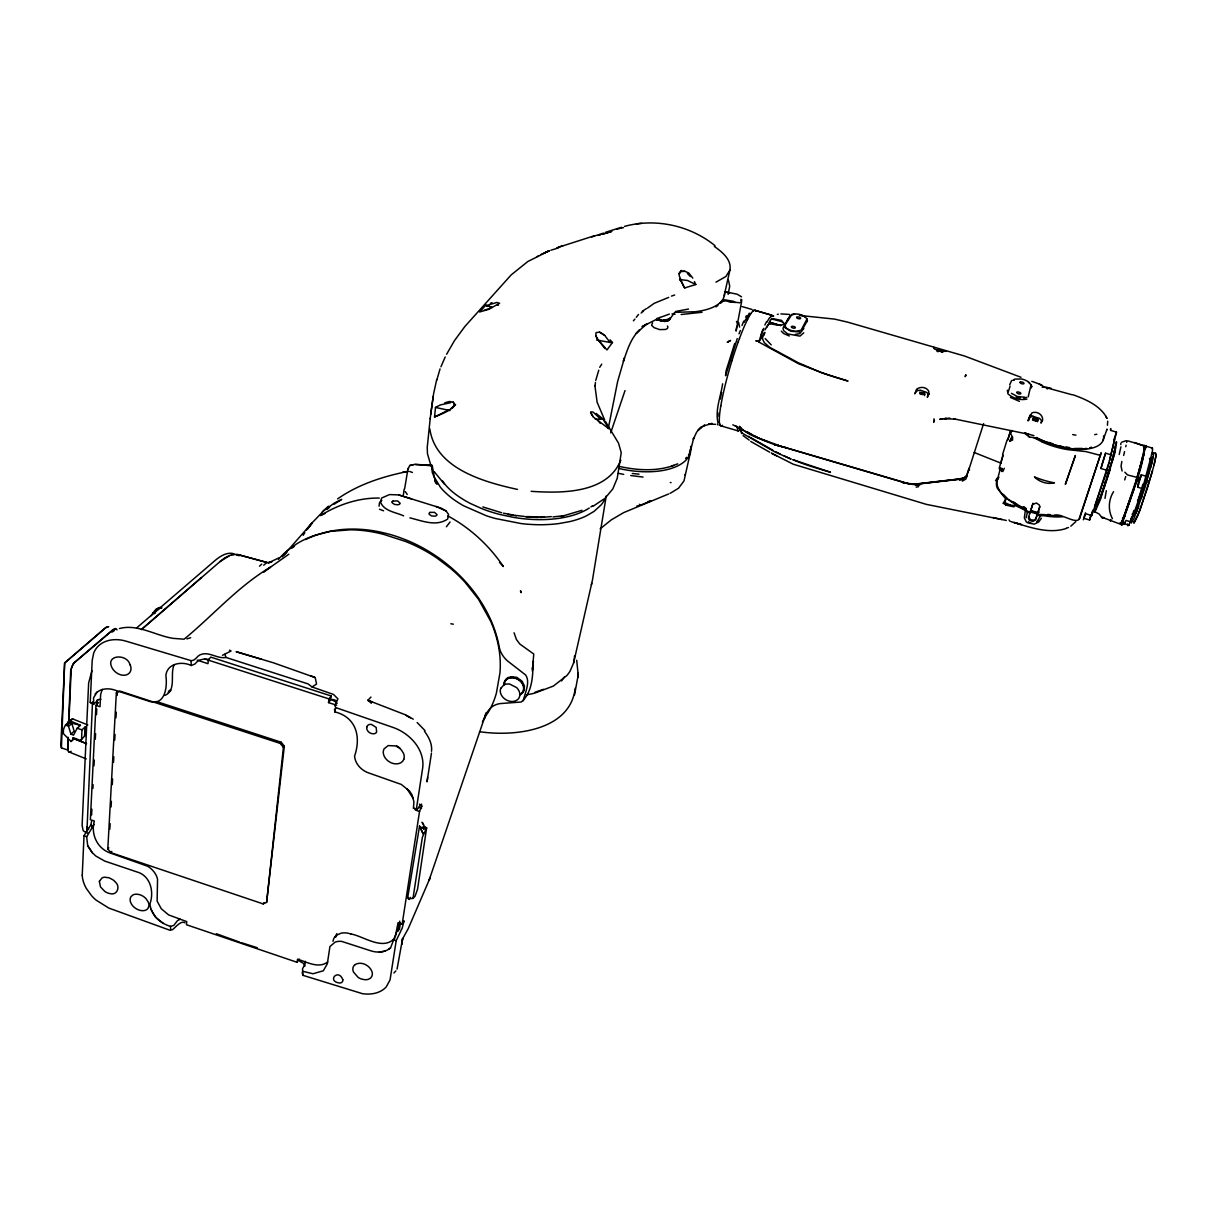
<?xml version="1.0" encoding="UTF-8"?>
<svg xmlns="http://www.w3.org/2000/svg" width="1217" height="1217" viewBox="0 0 1217 1217"><rect width="100%" height="100%" fill="white"/><g stroke="black" fill="none" stroke-linecap="round" stroke-linejoin="round"><path stroke-width="1.5" d="M1038.04 419.637L1036.732 420.976L1032.67 419.059L1033.385 418.1L1036.336 418.435L1038.04 419.637L1037.614 421.614L1032.503 420.063L1033.385 418.1M403.344 495.06L404.15 489.173M1120.827 444.616L1120.827 443.14M82.239 875.266L84.019 835.668L90.956 824.73L91.625 820.988M1112.353 460.817L1115.076 450.107L1114.742 447.308L1114.133 447.978M1028.182 396.894L1031.042 384.876L1028.259 381.955M427.608 777.435L427.045 781.877L431.472 753.049M432.157 465.274L432.096 469.184L431.548 465.761L414.708 464.346L409.673 465.533L408.167 468.956M603.343 233.04L602.232 234.227L611.193 231.656L602.065 234.288M740.94 300.934L740.97 299.23M94.059 824.396L86.666 836.794L87.685 845.724L92.233 852.615L95.778 855.992L104.677 861.058L136.7 871.859C150.33 875.449 154.331 891.529 149.98 903.79C150.802 914.804 160.264 923.581 170.578 926.365L173.788 925.407L177.56 920.554L180.238 919.261M669.806 318.2L669.776 319.584L667.874 320.938L664.923 321.44L656.511 319.493M1152.59 452.618L1151.541 454.108L1153.807 452.602L1152.621 460.33L1145.045 487.439L1133.97 518.564L1131.354 522.991L1131.125 521.926M1103.819 517.59L1102.1 517.316L1121.085 524.436L1121.176 522.747M419.546 826.069L423.166 833.919L419.546 826.069L407.756 897.218L408.395 898.891L413.004 898.374L422.345 837.342L426.635 827.849L424.611 826.754L422.086 822.251L423.531 824.441M80.459 740.529L84.551 736.179L85.327 726.808L81.965 729.835L81.569 739.556L80.459 740.529L74.222 738.004L71.027 741.503L63.482 733.714C62.508 728.192 65.794 723.065 70.982 721.225L80.444 725.332L77.158 728.268L73.522 735.144L70.905 734.11L68.471 726.153L65.459 724.982M575.215 688.137C570.377 731.113 513.528 736.802 479.528 731.676M574.546 694.983L578.197 674.979L576.706 660.222M68.03 737.198L67.65 750.022L61.428 747.892L60.85 744.987L64.638 662.976L105.483 627.729L107.857 626.968M68.548 724.206L70.708 670.415L73.005 663.797L112.74 629.858L115.311 629.326M68.274 737.928L67.909 750.372A7.165 2.997 -64.9 0 0 71.149 751.33M68.867 723.081L71.164 669.502A7.332 3.255 -65.8 0 1 71.955 666.84M577.999 677.413L578.181 673.275M1120.522 522.489C1120.446 524.71 1122.865 521.241 1121.542 524.953L1124.173 523.721L1128.996 525.105L1130.487 520.83M100.92 699.319L98.607 699.516L93.603 704.354L90.241 702.361L92.203 660.329L93.724 652.981A39.522 28.752 38.4 0 1 97.117 647.307C104.282 639.062 116.589 638.195 126.462 641.298L191.069 660.648C195.222 660.907 196.682 656.435 199.938 654.898C208.776 650.776 217.128 659.188 225.997 657.454L308.084 683.908L312.039 686.951L333.504 694.451L337.915 698.862L334.888 705.647L335.709 707.579L334.797 711.884C356.246 717.148 361.251 736.757 354.573 756.153C355.212 764.291 361.936 770.924 369.466 773.206L401.306 784.433L409.657 791.187L412.137 795.02M92.507 701.905L86.955 830.983L86.863 826.967L88.613 829.462M98.562 702.528L95.945 705.373L90.393 819.695L94.333 821.003C90.499 834.375 97.573 849.177 111.036 853.254L147.759 866.276A17.236 11.957 34.8 0 1 157.541 879.435L157.13 901.143L161.298 908.78L168.631 914.91L186.749 921.604L186.49 924.753L297.146 962.312L299.245 959.072M91.61 814.903L91.883 809.229M92.903 788.433L93.085 784.646M93.998 765.736L94.287 760.062M95.291 739.267L95.58 733.592M96.493 714.683L96.767 709.009M96.964 705.221L97.375 699.653M432.278 465.7L434.271 477.11L440.326 487.135A85.373 43.158 9.7 0 0 444.89 492.109L448.434 495.365A93.42 47.144 9.8 0 0 454.504 500.065L456.725 501.556A70.936 36.023 9.6 0 0 463.86 505.892L486.115 515.658A74.283 37.727 9.7 0 0 495.349 518.503L521.165 523.569A70.951 36.099 9.8 0 0 530.931 524.436L534.141 524.603A93.405 47.098 9.8 0 0 543.68 524.71L549.871 524.436A85.373 43.188 9.8 0 0 558.801 523.584L569.906 521.576A98.805 49.76 9.7 0 0 577.512 519.431L579.885 518.609A90.058 45.485 9.8 0 0 586.503 515.81L594.002 511.429L601.092 504.964A87.776 44.344 9.8 0 0 605.457 497.692A85.342 43.127 9.8 0 0 606.005 496.14M156.324 701.479L281.249 742.248L284.322 746.204L266.614 902.39L263.131 903.896L110.823 852.63L107.811 848.964L116.345 692.853L117.395 691.712L117.182 695.424M1148.635 472.957L1145.577 483.332M109.834 829.203L110.139 823.635M111.066 806.932L111.371 801.364M112.283 784.661L112.588 779.093M113.516 762.374L113.82 756.791M114.733 740.058L115.037 734.475M115.965 717.741L116.269 712.158M735.357 426.026L737.517 426.893L732.817 424.855M395.312 936.649L398.05 922.745L402.158 924.114L404.105 920.858L402.112 928.282L396.21 940.635L390.064 979.898L386.321 986.789A34.761 24.659 30.3 0 1 362.529 993.696L302.79 975.289L302.561 968.626L305.011 964.412L305.284 961.293M431.503 751.269C432.431 743.998 428.673 736.863 424.444 731.204M1119.214 454.489L1120.918 446.867M941.715 352.352L939.95 350.283L937.577 349.994L937.029 351.485M84.551 736.179L85.327 726.808M184.969 922.821C178.625 918.85 169.848 937.592 170.578 926.365M1024.592 432.856L1029.521 437.131C1040.17 437.451 1048.917 445.026 1059.49 446.685A44.223 19.183 16.7 0 0 1065.651 448.023A44.649 19.366 16.7 0 0 1084.697 449.271L1088.013 448.906A44.649 19.366 16.7 0 0 1093.794 447.597L1095.057 447.156A44.208 19.183 16.7 0 0 1098.358 445.559A44.649 19.366 16.7 0 0 1100.898 443.581A44.542 19.32 16.7 0 0 1103.013 440.448L1107.059 429.099L1106.74 429.966M1146.216 447.75L1146.368 446.076L1144.041 445.27L1143.843 446.624M595.128 385.804L595.448 382.366M934.017 418.831L933.682 422.36L934.443 420.413M430.179 418.709L433.206 396.316M717.741 416.503L718.091 412.959M444.798 402.812L449.499 401.504L453.287 402.158L454.671 405.018C450.168 411.194 441.406 414.054 434.545 416.99L435.488 407.436L440.28 404.942L450.64 402.705M741.214 431.274L741.64 433.526M430.24 418.252L427.243 447.324L427.441 453.682L431.016 465.852M1126.668 442.38L1126.759 441.452M1141.5 498.316L1141.835 495.167M266.614 902.39L283.409 747.405L284.322 746.204M307.81 528.923L311.75 523.219L323.965 510.516L334.295 503.108L341.688 499.381L334.173 504.218M366.713 727.066C366.119 730.808 369.983 734.018 373.558 733.805A5.598 4.26 33.6 0 0 375.049 733.455A5.674 4.32 33.6 0 0 376.631 732.102L376.19 727.431L371.413 724.419A5.598 4.26 33.6 0 0 366.743 727.158M532.514 669.061L533.381 661.044L532.559 668.985L532.955 664.786C532.909 677.61 531.631 693.447 521.226 702.011L499.883 703.609A23.397 18.285 30.8 0 0 490.192 708.416M1114.818 447.993L1115.38 447.4L1113.22 455.173M297.146 962.312L297.526 959.194C306.775 961.932 318.595 969.036 327.723 961.932M336.683 705.236L328.529 702.605L328.986 698.908L331.207 695.972L210.754 657.119L208.29 659.964L207.985 663.676L197.184 660.192M328.529 702.605L330.75 699.653L331.207 695.972M412.517 796.253L413.902 801.729L413.461 808.194L417.127 809.396L421.432 804.133L421.797 806.354L419.546 811.435L402.158 924.114M379.05 506.181L379.476 502.834L381.819 500.309M1133.712 521.621L1134.183 522.975L1137.925 515.415L1147.494 487.865L1154.051 465.092L1156.15 454.96L1154.948 453.059M430.696 414.358L433.511 394.278M741.838 299.808L741.259 302.272M302.272 972.292L302.79 975.289M1144.193 448.419L1143.615 452.42L1144.847 448.875L1143.645 447.521L1144.847 448.875L1144.345 451.842M590.564 412.806L592.785 416.214L590.701 411.833L593.12 412.076L600.605 419.089L602.75 418.724L608.835 428.719L592.725 416.594M736.772 326.399L736.087 331.054L741.549 301.953M416.351 809.229L422.71 767.76C424.885 749.307 409.597 733.151 393.091 727.462L335.709 707.579M398.233 931.066L399.754 921.147M768.049 325.426L770.27 320.269L772.719 318.595L781.131 320.375L784.189 323.524L782.333 324.848L777.739 325.137L768.825 323.524L766.74 327.525M399.374 929.621L400.408 923.018M606.705 496.262L612.805 488.915L617.232 478.281L621.233 452.709L618.54 443.201L605.488 421.554M1112.155 460.924L1112.855 456.618L1111.623 461.06M606.127 496.703L592.481 579.946L573.603 662.946L570.104 671.099A85.084 48.68 9.2 0 1 566.726 675.663L553.385 686.069L534.552 693.173A78.557 45.029 9.3 0 1 526.383 694.846M404.652 488.732L408.06 468.332M664.923 321.44L658.929 320.025L659.31 317.759L669.35 314.092M1121.846 461.456L1121.04 466.202L1122.12 471.025M400.256 922.836L390.52 947.952C385.12 952.424 377.681 952.957 371.17 950.933L341.627 941.38A16.323 11.592 30.7 0 0 335.01 942.201L329.929 946.552L327.312 963.849L323.342 970.77L313.028 973.752L303.048 971.379M720.814 405.9L721.012 404.744A60.029 7.758 -73.6 0 1 721.331 402.903A59.648 7.713 -73.6 0 1 721.833 400.302A61.945 8.002 -73.6 0 1 722.487 397.031A63.101 8.154 -73.6 0 1 723.081 394.232L723.872 390.733A59.359 7.682 -73.6 0 1 724.906 386.321L725.104 385.515A59.998 7.758 -73.6 0 1 726.625 379.491L726.838 378.654A61.382 7.926 -73.6 0 1 727.872 374.821L729.865 367.747A60.576 7.834 -73.6 0 1 731.965 360.688M1036.002 420.382L1036.336 418.435M1143.311 445.863L1134.533 442.516M433.648 393.532L436.72 379.521M1104.975 498.422L1106.329 490.679M1124.143 524.466L1126.044 520.42L1130.882 521.85L1142.535 488.641L1152.073 452.83A40.693 2.556 -72.5 0 0 1152.027 448.16L1151.708 448.541M1125.786 446.745L1126.06 445.209M500.78 688.305L503.777 684.988L504.37 681.763L506.439 679.086C511.11 675.983 517.271 677.717 521.059 681.429A10.74 8.489 31.3 0 1 519.765 694.937M1130.882 521.85L1131.11 519.203M1142.535 488.641L1137.652 487.196L1138.245 484.031M532.301 671.099L533.761 654.031L519.781 644.006L516.434 639.518L514.046 632.779M728.131 294.408L729.713 286.117L728.587 280.792A10.618 9.569 36.1 0 0 727.857 279.591M436.812 380.054L440.037 368.918M608.272 428.46L617.658 381.393L624.473 357.859L623.378 361.282C627.485 349.659 630.802 338.25 639.61 329.883L636.263 333.291M1121.085 524.436L1135.355 484.153L1140.055 467.115A41.013 2.419 -72.5 0 0 1141.394 462.277L1144.725 447.217A38.898 2.297 -72.5 0 0 1144.573 445.787L1127.642 440.828M669.669 318.9L662.991 320.482L669.867 319.128L674.72 312.358L695.226 311.735A65.916 27.732 11.6 0 0 705.175 309.924A66.068 27.793 11.6 0 0 713.299 307.095A65.855 27.717 11.6 0 0 721.225 301.512A66.068 27.793 11.6 0 0 723.704 297.693L729.911 270.068C731.797 259.525 721.94 251.828 714.333 246.427M1039.288 384.161L1043.973 386.747L1051.123 388.299M720.236 399.115L721.62 392.406M591.797 583.126L591.401 584.89M1136.693 479.331L1136.389 479.696M1136.693 480.411L1143.235 454.063M1026.205 517.697L1027.376 512.174L1025.368 510.334L1015.054 505.39L1006.079 505.131L1003.264 503.214L1005.729 499.016L997.347 488.291A42.717 19.685 17.1 0 1 998.579 477.596M1083.328 519.765L1085.762 513.772L1091.755 515.552L1107.09 470.31L1116.506 432.126L1110.573 430.377L1110.817 428.612L1110.421 429.449M690.435 452.298L683.984 480.943L678.538 488.23L670.004 493.433M946.187 351.424L939.068 350.755L942.992 352.109M1091.755 515.552L1092.41 512.114M1104.23 487.302L1105.568 481.187L1100.487 498.088M1085.503 512.783L1083.662 518.244L1089.611 520.009L1090.751 514.867M1107.09 470.31L1101.005 468.53L1101.644 465.624M595.752 380.389L598.779 370.196M573.603 662.946L574.241 659.538A81.645 46.718 9.3 0 0 574.454 656.054M722.624 383.811C720.738 396.666 714.972 409.962 718.015 422.923M1000.541 467.876L997.225 480.396A43.675 20.111 16.9 0 0 996.966 483.24L997.058 484.229A43.979 20.248 16.9 0 0 998.914 489.447A43.751 20.141 16.9 0 0 1001.104 492.687L1002.975 494.847A44.208 20.354 16.9 0 0 1011.951 502.195L1013.502 503.169A43.736 20.141 16.9 0 0 1020.242 506.865L1027.3 510.988A2.495 1.171 17 0 0 1028.989 511.916L1030.175 512.266L1032.67 504.507L1036.443 502.986L1039.44 505.131L1039.759 506.896L1037.325 514.395L1044.11 514.608A43.949 20.233 16.9 0 0 1053.313 515.765C1061.041 511.596 1078.977 527.874 1080.407 516.069L1101.142 452.754L1079.099 519.02M1111.638 454.975L1105.568 453.196L1101.005 468.53M1154.051 465.092L1156.15 454.96L1155.618 453.013M1111.212 462.551L1107.074 478.494L1094.555 511.946A36.191 1.673 -72.6 0 1 1094.326 511.353M1137.15 480.243L1137.606 478.22L1137.028 479.681M1007.813 440.006L1010.338 431.396M1152.727 456.694L1150.978 466.948M1107.44 425.265L1107.713 421.234M1137.652 487.196L1141.242 474.828L1146.125 476.243M1123.656 455.417L1124.554 451.613M690.708 450.077L693.69 438.044L693.325 439.276L696.626 432.157L699.76 428.384L701.372 427L698.056 430.301L704.734 425.052L703.076 426.133L712.112 423.455L708.659 424.14L715.626 424.337M1025.368 510.334L1024.334 517.925L1026.342 521.956L1028.091 522.93L1034.267 524.131L1038.603 522.093L1041.341 518.29M620.807 460.163C607.222 493.691 561.752 493.387 531.144 491.318M1028.715 516.662L1030.388 519.72L1034.039 520.176L1035.85 518.746L1037.371 514.03L1030.236 511.901L1028.395 517.788L1029.126 520.024L1032.761 521.53L1035.53 519.918L1039.744 506.683M1139.766 470.142L1144.102 453.317L1136.009 480.502M1033.005 503.23L1029.917 513.011L1027.376 512.174M1132.16 516.206L1131.156 519.127L1131.749 517.027M1148.087 482.601L1148.483 481.171M1004.299 468.256L1002.854 471.496L1001.758 468.286L1002.047 471.405L999.157 468.545L1002.945 455.052M1010.049 521.302L1008.999 519.933M1005.729 499.016L1005.105 502.773L1006.079 505.131L1013.822 506.865L1015.054 505.39M1109.493 460.817L1114.529 439.474L1113.966 440.174M1001.378 461.304L1003.082 455.356M1030.191 414.86L1028.106 420.671L1031.864 412.928C1036.808 410.738 1043.319 414.601 1042.589 420.337L1041.022 423.105L1041.6 420.747L1039.607 418.389L1031.894 416.047L1029.552 417.157L1028.776 419.743L1030.114 416.868L1033.552 416.366M1122.926 520.146L1122.424 522.504M1009.684 384.8L1011.707 380.465M1102.009 464.24L1105.568 453.196M1108.991 462.582L1094.859 505.709M1122.287 520.207L1121.785 522.154L1122.515 520.07M1138.64 482.693L1141.242 474.828M689.583 451.72L690.389 449.058M966.754 475.923L969.067 468.773A18.057 8.336 15.7 0 0 969.082 468.18L969.477 470.386M1110.391 468.712L1100.335 499.7L1094.935 511.809L1099.179 514.03L1102.252 518.077M1107.592 476.821L1114.894 452.922L1116.658 442.06M1124.691 479.924L1125.725 476.577M1106.131 479.376L1108.93 470.355M1142.018 487.18L1142.976 484.123M1002.565 454.504L1007.174 439.748M924.555 395.586L924.418 392.985L919.672 392.209L921.832 394.506L925.026 394.065M1135.507 482.099L1122.972 519.446L1136.191 482.13M734.703 343.453L726.123 370.713L725.56 375.703L737.228 338.6M729.911 270.068L725.925 276.472L716.007 282.146M968.884 469.564L983.61 423.592M1010.095 386.2L1008.269 391.813L1007.402 390.231L1007.919 393.821C1012.924 398.355 1020.302 400.621 1026.965 399.07M1139.234 479.787L1138.671 482.251M1007.813 439.428L1010.521 431.35M968.732 469.275L966.648 475.436L964.229 477.809A18.149 8.413 15.8 0 1 960.928 478.874L912.613 484.549M1116.506 432.126L1113.981 439.489M486.298 712.477L429.038 880.408L430.27 877.274M610.691 432.856L625.021 390.566M1089.611 520.009L1091.938 513.209M1122.804 522.093L1125.208 522.808L1121.542 524.953L1123.565 519.887C1129.665 498.468 1143.843 467.724 1144.543 446.456M965.553 375.764L965.203 376.692L965.887 374.821M67.011 725.423L68.167 722.198L72.609 718.897L87.807 724.952M423.729 829.173L424.611 826.754L420.23 827.682L425.615 828.975M965.461 375.977L965.781 375.11M967.028 475.969L965.918 479.011L962.388 481.095M1152.529 470.888L1139.903 510.41L1133.833 522.854M1136.191 513.133L1138.732 506.287M967.104 474.858L966.754 475.619A18.072 8.382 15.8 0 1 965.477 477.034M764.961 332.88L763.211 335.846A24.583 10.664 13.2 0 0 762.648 339.163L764.2 342.509L769.418 347.149L798.428 362.818L821.338 372.615L848.036 381.058L834.786 377.133A119.449 50.414 14 0 1 824.867 373.847L798.687 363.807L758.86 342.053L762.846 329.411M1099.377 499.259L1096.76 506.272M429.631 878.933L408.243 928.617L402.69 938.687L401.701 944.407L402.629 938.383L397.061 969.097M916.553 389.44L914.788 393.821L916.949 390.642L916.553 389.44C919.961 386.185 926.563 386.884 928.723 391.22L928.845 394.567L928.799 393.395L927.339 397.29L928.312 394.308L926.898 392.467L920.371 390.201L916.949 390.642M741.99 325.487L743.739 321.136M97.132 692.032L93.618 697.706L93.603 704.354L90.241 702.361M761.233 334.675L763.85 328.316M1133.392 511.688L1133.909 510.44M440.95 366.773L445.209 356.946M739.008 333.823L740.362 330.537M1110.315 521.135L1110.969 519.553M91.929 670.75L88.643 682.996L82.117 825.248L83.106 830.542L84.794 831.865M1011.951 430.483L1010.642 433.556L1012.088 436.371L1009.745 441.086L1012.559 440.067L1012.62 436.933L1009.745 441.086M1122.546 518.731L1126.105 511.916L1134.122 488.686M690.054 452.1L688.457 455.158M1113.555 491.683C1108.444 499.822 1107.881 510.182 1112.429 518.701M1037.584 520.602L1036.854 522.23L1040.459 515.825L1043.958 515.689A44.071 20.309 17 0 0 1049.952 516.54L1053.831 516.845A44.238 20.385 17 0 0 1057.573 516.936A43.706 20.141 17 0 0 1062.852 516.677M744.119 322.307L749.307 313.18M335.77 937.075L336.729 934.96M482.419 721.985L485.172 716.996L483.955 719.247M1132.16 514.426L1132.799 513.072M335.192 937.105L336.85 933.591M770.209 322.399L780.736 325.563L769.783 322.353M1124.128 523.493L1124.584 522.549M764.869 325.045L766.573 321.607M1092.121 512.053L1093.155 509.969M102.213 689.309L100.631 694.603L100.037 706.712L95.945 705.373M747.527 319.462L747.299 319.919A59.679 7.713 -73.6 0 0 746.219 322.155L744.591 325.73A61.352 7.926 -73.6 0 0 743.42 328.453A61.595 7.956 -73.6 0 0 742.431 330.841L740.195 336.516A58.888 7.621 -73.6 0 0 739.449 338.509M446.609 354.253L454.504 340.593L464.909 326.46L511.17 274.905L527.798 261.533L549.308 250.732L541.109 254.383M737.441 427.547C749.2 432.826 767.592 443.901 783.155 446.882L910.21 484.123A18.331 8.641 15.3 0 0 913.693 484.244L959.407 478.95L964.883 477.46L962.282 478.798M745.686 317.165L746.432 315.735M1030.982 388.223L1031.042 384.876M1133.301 516.16C1140.998 497.677 1148.65 477.444 1150.917 458.048M764.991 329.929L767.182 325.897M807.464 320.527L801.364 331.13M803.768 332.804L799.934 336.12L787.642 333.899L783.657 330.674L782.987 328.179L785.497 323.646M766.71 322.399L769.448 317.911L772.43 315.811M1114.726 448.586L1115.38 447.4M786.988 320.908L788.008 319.097M523.325 700.825C524.831 692.96 530.612 682.281 525.653 675.009L507.337 660.785A23.975 19.168 31.8 0 1 503.017 655.887L502.149 654.548A23.944 19.137 31.8 0 1 499.32 647.474L499.229 646.988A128.972 100.372 35.1 0 0 485.279 609.002A129.93 101.087 35.1 0 0 481.293 602.293A128.546 100.037 35.1 0 0 469.519 586.198L466.887 583.126A129.382 100.676 35.1 0 0 442.775 560.839A128.302 99.855 35.1 0 0 432.583 553.735A128.972 100.372 35.1 0 0 407.056 540.348L399.48 537.458A129.565 100.798 35.1 0 0 387.964 533.867L380.252 532.027A128.972 100.372 35.1 0 0 353.554 529.076A128.728 100.174 35.1 0 0 331.724 530.977L328.24 531.677A129.413 100.692 35.1 0 0 314.944 535.556L311.78 536.803A128.546 100.037 35.1 0 0 305.665 539.572M758.86 342.053L764.58 332.378M151.258 615.696C153.525 612.121 156.841 606.401 161.876 607.815M803.859 328.407L799.691 333.641L795.37 334.416M934.093 347.834L934.245 348.883L939.387 350.922M599.722 367.306L601.761 364.142M522.382 692.808L524.147 690.085L524.466 686.084L522.108 681.292L516.784 677.352L511.307 676.713L508.189 677.61M681.277 270.357L679.116 273.566L679.208 275.727L683.376 285.706M263.131 903.896L264.013 902.634M483.529 719.414L489.356 710.439A125.64 97.679 35 0 0 493.372 702.026A126.02 97.984 35 0 0 496.399 693.066L499.928 673.077A125.184 97.466 35.1 0 0 500.278 663.067A127.009 98.866 35.1 0 0 499.898 656.252L499.533 652.814A125.731 97.877 35.1 0 0 496.855 638.955A121.091 94.363 35 0 0 490.847 621.598L478.57 599.357L465.229 582.487A121.441 94.652 35.1 0 0 450.549 568.385L437.283 558.284A126.233 98.273 35.1 0 0 405.018 541.291L384.389 534.613A126.218 98.181 35.2 0 0 350.466 529.806L330.294 531.388L314.366 535.48A125.518 97.634 35.3 0 0 296.522 543.953L287.288 550.662A125.716 97.786 35.3 0 0 278.389 559.44M995.552 480.609L997.651 477.596M1075.752 521.682L1070.823 526.17M561.554 680.927L564.338 677.032M612.47 342.479L606.979 349.948L597.486 338.995L595.782 335.77L596.041 332.637L599.57 332.135L604.636 335.284L610.067 342.449L612.47 342.479L610.067 339.878M307.277 528.771L311.674 523.979M116.345 692.853L119.814 691.058L280.336 743.45L281.249 742.248M446.396 526.763L450.047 521.987M157.967 609.763L158.773 609.108L155.989 609.428M636.278 317.287L638.529 314.427M1028.106 420.671L1029.384 419.059M110.823 852.63L111.812 851.413M107.811 848.964L108.815 847.762M283.911 554.891L312.191 522.717M633.388 320.816L634.924 319.082M492.094 307.582L486.739 305.421L496.916 302.47L499.594 303.246L488.854 309.285L479.65 311.993L485.766 305.193L492.003 307.369M720.434 303.322L722.67 301.39M394.81 938.018C383.036 951.375 363.807 936.177 350.815 933.956M393.897 972.976L395.875 970.923M370.957 697.067L367.869 700.262L371.337 703.259M413.004 898.374L415.027 896.305L417.568 889.155L426.635 827.849M773.464 316.146L770.544 315.294M685.521 458.49L686.753 457.242M719.627 303.231L724.511 299.778L733.623 301.329M636.385 333.215L646.805 323.92L642.044 326.719L660.177 317.454M450.853 408.714L455.584 404.363L452.694 407.741L454.671 405.018L453.287 402.158M322.338 511.779L328.438 506.181M219.775 561.752L224.734 557.888L231.626 554.648M259.495 566.179L261.746 564.14M70.905 734.11L74.176 731.158L71.909 723.75L68.715 722.35L80.444 725.332M95.093 694.07C99.733 688.716 107.446 687.833 113.926 689.796L147.744 700.825C164.63 707.26 167.627 688.061 165.877 675.587C167.003 663.387 181.896 660.892 191.221 665.516L194.811 664.071L198.432 660.375L204.228 658.975L208.594 659.416M71.027 741.503L74.1 738.749L86.574 743.633L72.685 738.156M600.148 528.847L611.406 519.796L623.667 512.616L668.513 494.011M263.693 565.236L266.143 563.075M68.167 722.198L72.609 718.897L68.167 722.198L69.597 722M327.008 509.436L329.67 507.124M141.583 629.432L201.474 577.512M141.339 629.569L220.201 561.448L228.887 556.063M136.563 628.002L214.998 560.565C220.52 555.865 228.72 550.647 235.961 554.693M652.54 322.87L651.597 325.258L654.107 327.677L659.72 329.609L665.425 329.472A8.336 3.651 11.6 0 0 667.448 326.019M75.378 661.759L113.516 629.448A7.089 3.012 -66.4 0 1 114.52 628.793A7.119 3.042 -67 0 1 116.969 629.919M641.1 313.058L643.489 311.111M1023.771 398.157L1026.722 397.32M719.43 424.976L720.266 424.322M715.976 306.867L717.924 305.376M288.825 554.222L263.435 572.157L270.539 567.122C237.908 586.411 213.021 615.528 184.086 639.199L173.027 638.347C155.472 635.563 137.582 623.667 119.449 628.535M603.967 499L592.877 506.394M722.487 425.296L722.229 425.494A63.451 8.2 -73.6 0 1 721.711 425.767A61.702 7.971 -73.6 0 1 721.042 425.889A57.792 7.469 -73.6 0 1 720.753 425.798L720.479 425.631A59.557 7.698 -73.6 0 1 720.084 425.144L719.673 424.033A60.287 7.789 -73.6 0 1 719.353 421.888A60.394 7.804 -73.6 0 1 719.353 418.237L719.414 417.035A60.637 7.834 -73.6 0 1 720.814 405.854M739.008 430.605L739.814 430.027M168.615 691.18L170.547 689.765M68.471 726.153L71.909 723.75M410.509 897.416L408.912 899.135L407.756 897.218M337.55 498.94C358.437 484.244 383.385 476.319 408.197 471.375M642.241 311.309L646.44 308.586M647.49 308.084L654.259 303.292L668.711 297.389M448.601 410.038L434.545 416.99M312.039 686.951L316.557 684.03L315.203 677.595L273.414 662.793L236.113 651.688L261.457 659.249M111.949 632.125L114.322 630.634M589.211 508.082L587.415 509.193A84.171 42.443 9.8 0 1 579.292 513.118L577.041 513.97A83.334 42.032 9.8 0 1 569.769 516.175A84.551 42.625 9.8 0 1 564.551 517.362L561.828 517.879A83.121 41.926 9.8 0 1 553.309 519.005L550.373 519.263A84.445 42.565 9.8 0 1 544.349 519.568A83.79 42.245 9.8 0 1 522.321 518.609A83.212 41.971 9.8 0 1 512.722 517.225L499.578 514.395A90.438 45.485 9.8 0 1 495.136 513.178L490.618 511.794A91.899 46.2 9.8 0 1 486.344 510.334A90.575 45.561 9.8 0 1 482.191 508.782L470.873 503.716A86.985 43.812 9.8 0 1 463.51 499.639L459.022 496.734A80.094 40.404 9.7 0 1 442.41 480.806M389.075 948.788L390.52 947.952M222.498 655.278L231.078 650.989L229.42 650.137M537.138 256.635L538.462 255.935M611.04 231.549L611.999 231.047M160.385 608.165L158.073 608.424M164.995 695.363C175.674 690.815 170.912 676.576 173.133 667.874A21.374 15.791 37.5 0 1 173.955 665.334M279.347 557.675L268.288 562.908L271.802 561.904L267.405 562.65M324.924 513.498L320.497 515.567C338.098 504.659 358.376 497.783 379.278 498.057M156.674 610.797L154.818 611.284M544.395 252.893L549.308 250.732M581.969 510.319L561.098 516.54M1096.258 506.242L1097.308 504.462M914.667 484.427L915.732 483.97M770.939 315.69L773.662 315.948M430.057 512.433L434.454 512.327L436.994 514.593A4.107 2.145 8.3 0 1 436.431 515.582A4.305 2.251 8.3 0 1 434.956 516.175L431.624 515.947L429.297 514.426A4.305 2.251 8.3 0 1 430.118 512.342M393.213 501.039L397.64 500.932L400.119 503.184A4.107 2.13 7.8 0 1 399.526 504.173A4.305 2.236 7.8 0 1 398.035 504.751L394.688 504.507L392.391 503.001A4.305 2.236 7.8 0 1 392.27 501.921M1116.217 441.665L1113.159 456.938A37.727 1.749 -72.6 0 1 1106.603 478.905M677.747 463.844L671.708 466.005M550.875 250.23L558.466 247.918M556.899 247.781L594.322 235.779M490.421 303.216L491.987 302.683M558.527 247.203L562.862 245.697M535.084 692.199L543.497 689.309M673.746 465.442C655.948 471.724 636.415 470.31 618.282 466.187M1121.709 442.212L1126.349 440.63M671.48 296.096L674.674 295.016M484.092 310.305L489.675 308.479M605.701 232.219L621.583 227.26M602.248 233.481L591.675 237.011M683.543 286.543L684.806 287.897L695.82 284.519L694.39 281.568M186.901 638.879L190.673 637.738M1066.442 528.132L1068.556 527.509M1066.229 528.482C1048.887 534.111 1030.556 527.509 1013.974 522.489L1021.504 524.588L1011.114 521.697M702.042 312.282L681.14 314.503M624.488 226.392C655.4 217.873 690.252 225.449 715.048 245.728M616.958 229.237L619.468 228.568M409.673 465.533L413.141 464.833M777.374 314.382L778.241 314.169M152.749 613.231L155.411 612.577L152.749 613.231L154.635 613.687M688.503 309.057L675.77 311.43M1003.264 503.214L1005.105 502.773L1010.095 504.979M647.718 501.663L651.217 500.811L640.142 505.283L639.412 504.294M431.503 465.183L415.347 464.468M720.844 425.844L738.247 430.94M916.203 487.15L918.607 486.633M959.574 480.243L963.043 479.513M728.557 301.557L739.814 302.774M620.716 228.233L623.484 227.685M636.947 506.013L638.697 505.679M1140.679 477.216L1137.986 477.733L1138.488 484.792M942.536 418.846L939.676 419.348L946.446 418.511L945.229 418.587M1094.707 434.636L1096.836 434.271M379.065 952.15L385.287 951.101M407.695 471.466L402.812 472.302L407.938 471.451M794.595 314.092L790.016 315.522L784.448 325.213L784.569 327.358L790.898 331.237L799.356 331.937M684.928 271.315L681.079 271.361L679.116 273.566L681.079 271.361L684.928 271.315L688.7 272.927L692.808 278.115M598.414 235.337L600.3 235.094M552.944 516.936L563.943 515.673M919.854 483.864L959.483 479.3M665.167 320.406L656.693 319.797M636.385 223.852L641.633 223.335M949.777 418.116L944.133 418.663L955.482 419.165L953.702 418.815L1028.593 434.271M540.196 517.468L551.316 516.601M915.306 485.385L919.778 485.111M1082.263 448.434L1074.246 448.495M510.623 677.854L512.19 677.778A9.919 7.834 31.3 0 1 517.468 679.192C522.717 681.49 526.276 689.552 521.074 693.69A10.314 8.154 31.3 0 1 519.598 694.542M108.693 626.664L106.244 627.318L64.638 662.976L61.428 747.892M1042.163 387.204L1044.186 387.158M595.296 419.196L600.605 419.089L596.087 413.415L602.75 418.724M1024.881 397.244L1017.275 396.499L1011.433 393.319M1040.459 515.825L1037.067 515.156M1014.111 380.267L1012.97 380.252L1014.872 379.095L1021.459 378.974A9.082 3.834 16 0 1 1029.673 382.959M1060.981 515.628L1051.123 515.536M544.41 517.058L526.261 516.571M596.619 340.015L610.067 342.449M759.332 340.927L755.818 340.866L759.21 341.125M919.748 393.791L923.46 394.521M902.938 482.693L914.788 484.244M409.886 517.864C422.025 520.754 436.188 526.976 447.673 519.02L448.556 514.441L446.061 510.942L441.163 508.158L398.689 494.893L389.47 494.589L381.621 498.027L380.419 501.86C383.842 511.277 395.753 512.19 403.648 515.871M780.888 313.91L789.377 314.412M662.946 321.227L666.597 321.06A8.352 3.636 11.6 0 0 669.38 319.478L669.563 318.9A8.047 3.499 11.6 0 0 669.533 318.291M723.811 301.025L725.013 301.071M659.797 320.695L661.637 320.786L658.869 319.615M1047.518 514.472L1050.301 514.608M525.516 516.86L538.142 517.484M679.588 279.514L687.483 280.473L695.82 284.519M497.479 305.148L498.438 305.224M604.895 348.503L597.486 338.995M630.725 475.543L643.063 477.064M412.411 472.47L409.703 471.466M671.084 482.617L670.293 482.54M726.199 301.025L735.387 302.501M799.417 315.401L834.619 319.113L847.641 322.14L964.625 356.049L1021.002 377.285M632.308 473.489L639.016 474.158M671.997 313.925L675.07 314.245M760.823 438.926L778.348 445.255L774.316 444.692L786.684 447.81M1033.948 435.64L1026.174 433.511L1029.521 437.131M515.034 515.354L524.542 516.464M1046.392 442.227A41.606 18.072 16.7 0 0 1053.07 444.677L1063.536 447.065M1066.138 447.156L1069.652 447.628M159.092 607.618L161.176 607.907M1065.347 447.293L1068.739 447.81M656.161 319.508L658.929 320.025M1054.394 445.087L1057.543 445.605M508.174 514.441L516.297 515.795M450.853 623.773L453.332 624.184M1072.694 434.591L1075.95 435.169M517.484 489.417C484.031 482.069 435.367 468.697 429.844 428.901M503.488 513.178L513.391 515.034M908.977 484.062L776.659 445.072M618.388 473.307L623.712 474.402M236.554 554.283L267.147 562.513L237.832 554.496M771.335 318.884L782.501 321.851L781.131 320.375M1001.926 519.568L926.38 504.37L793.332 464.255L771.35 453.12L776.72 455.888M992.889 517.484L1006.276 520.45M1059.109 445.863L1063.78 446.943M435.488 407.436L450.001 410.57M1059.931 446.593L1061.315 446.943A41.789 18.149 16.7 0 0 1073.577 448.814L1076.163 448.967A41.606 18.072 16.7 0 0 1081.092 448.951L1083.419 448.799A41.819 18.149 16.7 0 0 1086.675 448.388M501.647 512.737L482.83 506.941M1016.241 397.016L1020.181 398.02M1137.408 477.49L1127.596 474.965L1124.812 472.196M1072.01 394.749L1048.354 388.253M767.242 441.467C757.446 438.15 746.264 433.997 739.297 426.346L740.864 428.065M755.012 310.35L772.126 315.325L754.829 310.289M724.587 291.776L729.485 293.023M742.157 306.593L751.847 309.422M1145.121 445.939L1152.332 448.054M1100.548 455.417L1085.929 451.598L1068.146 449.682A44.77 19.442 16.7 0 1 1042.361 442.075M236.509 554.937L239.217 555.728M1036.549 437.466A41.728 18.118 16.7 0 0 1043.745 441.117L1049.662 443.018M1030.556 510.851L1037.705 512.996M393.426 939.783L396.21 940.635M1031.94 510.866L1036.808 512.357M435.96 506.409L446.061 510.942M398.689 494.893L411.62 498.97M1048.856 442.471L1053.42 443.916M241.362 942.688L257.274 947.739M205.171 659.127L328.986 698.908M330.75 699.653L335.877 701.311M335.983 700.52L332.621 699.425L337.155 703.289M77.158 728.268L81.965 729.835M418.709 807.373L421.538 808.301M415.301 810.035L419.546 811.435M413.461 808.194L417.127 809.396M1072.846 394.719C1085.823 399.359 1100.168 405.444 1107.014 418.176M1030.799 511.14L1035.667 512.844M159.792 607.526L161.542 608.135M216.352 933.728L239.597 942.125M170.243 930.366L108.861 908.095L96.037 900.078A34.745 23.914 35.1 0 1 91.64 895.773L86.301 888.41A36.723 25.283 35 0 1 83.38 881.701A36.616 25.207 35 0 1 82.239 875.266M1031.818 381.317L1041.843 384.983M804.741 316.739L800.345 314.899M238.699 554.724L239.84 555.165M379.521 509.254L383.598 510.821M371.915 701.844L367.869 700.262L405.459 714.82L413.263 719.171M724.982 291.7L737.228 294.24L741.549 296.842M974.163 452.481L1001.256 463.266M68.867 751.893L86.285 758.936M299.671 961.217L303.276 963.271L304.965 966.1M768.825 323.524L769.92 323.981M310.457 675.618L315.203 677.595M84.019 835.668L86.666 836.794M789.331 335.983L783.657 333.534L781.329 331.191M1010.399 397.427L1019.435 401.351M1045.038 441.665L1046.316 442.212M1023.101 507.093L1026.357 508.569M784.144 455.888L791.126 459.098L774.788 451.887L742.978 433.632L740.727 431.274L740.544 429.403M1042.33 442.06L1033.674 437.557M1025.931 509.436L1009.167 499.959M753.536 435.534L759.21 438.287M85.631 832.139L88.141 833.356M435.656 482.997L434.712 479.878L437.086 484.199L432.309 472.515L431.548 465.761M775.777 451.766L780.036 453.941M1028.395 521.774L1031.453 523.356M902.984 482.586L904.535 483.392M72.837 738.065L74.1 738.749M405.9 715.322L410.433 717.817M772.871 450.214L750.919 437.74M447.902 515.962C470.173 527.935 489.264 545.581 503.382 566.529L499.487 562.406M750.706 441.421L769.661 452.192M747.192 431.792L751.939 434.606M399.891 748.059L396.818 745.884M599.57 332.135L604.636 335.284M1046.574 387.538L1048.096 388.482M417.142 722.518L424.992 730.596M748.683 436.325L749.748 437.025M749.185 440.098L743.1 435.61M1013.685 502.089L1017.062 504.523M738.034 430.97L737.137 427.426M485.766 305.193L487.089 306.228M419.393 804.118L421.797 806.354M163.23 923.384L155.639 917.359L150.862 909.251M1046.133 387.904L1047.244 388.953M771.198 344.867L765.189 338.569M1030.86 385.302L1032.214 386.641M1128.996 525.105L1128.767 524.877A46.429 2.921 -72.5 0 1 1127.718 525.516M1003.34 494.361L1007.782 499.031M687.422 273.475L690.298 276.533M444.509 484.199L434.119 471.603M1143.645 447.521L1144.847 448.875M1025.718 432.856L1027.544 435.017M597.669 420.032L600.255 423.349M280.336 743.45L283.409 747.405M405.307 491.622L407.254 494.467M87.685 845.724L92.233 852.615M407.132 788.905L413.263 798.732M90.956 824.73L92.796 827.971M604.712 420.078L597.136 402.295L594.87 385.424M684.806 287.897L679.755 279.089L680.425 280.382M933.819 347.286L934.321 348.229M736.483 321.425L738.187 324.62M753.08 310.046L753.566 310.944M1105.629 416.077L1106.77 418.344M1000.785 468.895L1002.047 471.405M717.498 424.033L717.954 424.961M657.195 318.139L657.986 319.782M130.097 664.954C127.268 653.118 104.327 654.579 112.42 668.452A11.242 8.184 38.7 0 0 114.763 671.343C118.475 675.055 125.731 677.306 129.641 672.742A11.242 8.184 38.7 0 0 130.234 664.908M595.813 335.694L597.091 338.432M806.932 320.786L807.221 321.547M224.886 654.32L225.997 657.454M1119.929 522.991L1120.036 523.31A39.568 2.343 -72.5 0 0 1120.416 523.28A42.215 2.495 -72.5 0 0 1120.811 522.793M937.577 349.994L938.094 351.774M738.628 322.444L739.601 327.099M763.896 333.473L764.124 334.842M334.508 709.161L334.797 711.884M1113.951 452.298L1114.027 454.61M191.069 660.648L191.221 665.516M685.125 474.326L685.141 475.147M1127.718 525.485A40.693 2.556 -72.5 0 1 1127.672 524.025M1149.517 458.383A30.729 1.932 -72.5 0 1 1149.487 458.839M1141.257 489.584A30.729 1.932 -72.5 0 1 1140.725 491.242M1140.177 492.87A30.729 1.932 -72.5 0 1 1139.644 494.498M1139.112 496.095A30.729 1.932 -72.5 0 1 1138.58 497.662M1138.062 499.198A30.729 1.932 -72.5 0 1 1137.53 500.689M997.225 480.456A43.751 20.141 16.9 0 1 998.822 477.049M1039.333 512.114A40.252 18.544 17 0 1 1037.964 511.779M1024.699 507.261A41.53 19.122 16.9 0 1 1023.436 506.698M747.451 319.675A59.846 7.743 -73.6 0 1 749.292 316.237M738.247 341.779A60.576 7.834 -73.6 0 1 739.495 338.372M755.62 310.928A60.667 7.85 -73.6 0 0 755.377 310.624A57.884 7.485 -73.6 0 0 755.118 310.411A60.667 7.85 -73.6 0 0 754.16 310.32L753.658 310.563A60.865 7.865 -73.6 0 0 752.821 311.233A59.055 7.637 -73.6 0 0 752.06 312.054A59.679 7.713 -73.6 0 0 751.026 313.438M750.311 314.488A58.781 7.606 -73.6 0 1 751.056 313.377M731.98 360.597A60.287 7.789 -73.6 0 1 733.455 355.927L733.684 355.197A59.846 7.743 -73.6 0 1 736.696 346.191A59.268 7.667 -73.6 0 1 738.202 341.901M749.413 315.918A60.287 7.789 -73.6 0 1 750.357 314.366M1103.545 435.853A44.649 19.366 16.7 0 1 1103.636 436.812A44.786 19.426 16.7 0 1 1103.013 440.448M1091.482 447.217A42.23 18.331 16.7 0 1 1089.671 447.765M592.496 505.74A83.897 42.306 9.8 0 1 590.899 506.941M724.663 293.525A66.266 27.885 11.6 0 1 724.374 295.64M690.632 446.35A63.086 30.531 11.4 0 1 690.115 453.439A63.238 30.608 11.4 0 1 683.178 462.597L680.668 464.285A63.147 30.562 11.4 0 1 641.192 471.648L633.905 471.055A63.086 30.531 11.4 0 1 619.21 468.545M306.501 530.064A126.051 99.596 35.4 0 1 311.75 523.219M303.216 535.297A124.834 98.638 35.4 0 1 304.813 532.65M392.041 501.86A4.107 2.13 7.8 0 1 392.985 500.963M282.344 556.747A128.972 100.372 35.1 0 1 286.893 552.305M291.821 548.213A128.972 100.372 35.1 0 1 294.408 546.296M488.291 710.728A128.972 100.372 35.1 0 1 484.914 715.642M488.549 710.424A23.397 18.285 30.8 0 1 489.325 709.389M504.431 682.6A10.71 8.473 31.3 0 0 504.34 684.502L504.766 681.961A10.314 8.154 31.3 0 1 510.592 677.778M504.644 681.687A10.71 8.473 31.3 0 1 505.42 680.044L505.968 679.329A10.71 8.473 31.3 0 1 508.219 677.58M500.765 688.29A10.345 8.154 31.3 0 0 500.826 693.888C503.199 700.064 511.825 703.958 517.484 699.745A10.345 8.154 31.3 0 0 519.507 696.809A10.329 8.154 31.3 0 0 516.662 687.62L509.725 684.091A10.329 8.154 31.3 0 0 503.777 684.988M231.58 555.195A65.216 25.435 -67.6 0 1 234.12 554.83M333.002 941.304A17.342 12.353 30.7 0 1 336.881 934.975L341.247 933.165A17.342 12.353 30.7 0 1 350.831 933.956M170.852 690.541A17.646 12.931 37.9 0 1 168.129 692.26M73.765 663.539A7.332 3.255 -65.8 0 1 75.408 661.744M72.001 666.855A7.332 3.164 -65.8 0 1 73.781 663.6M791.4 326.749L791.476 327.16A2.023 0.867 13.2 0 0 794.412 328.194A2.023 0.867 13.2 0 0 794.762 326.886A2.023 0.867 13.2 0 0 791.674 326.46L791.491 326.597M1020.074 382.26L1020.196 382.838A2.054 0.867 16 0 0 1023.208 383.903A2.054 0.867 16 0 0 1023.284 382.518A2.054 0.867 16 0 0 1020.242 382.092L1020.074 382.26M796.709 317.348L796.694 317.607A2.008 0.852 13.3 0 0 799.417 318.839A2.008 0.852 13.3 0 0 800.132 317.607A2.008 0.852 13.3 0 0 796.968 317.12L796.709 317.348M342.829 979.731L342.768 980.872A5.187 3.651 30.5 0 1 339.862 983.032C326.171 981.617 338.296 967.682 342.829 979.731M99.368 881.367L100.509 886.95L104.845 891.468A9.979 6.861 35.1 0 0 110.078 893.613C117.121 895.758 120.635 886.554 115.493 882.173A10.284 7.074 35.1 0 0 112.892 879.8L109.15 877.807L104.616 877.198A10.284 7.074 35.1 0 0 102 877.944L99.368 881.367M806.993 318.945L801.105 330.233L795.553 331.328A8.519 3.636 13.2 0 1 785.665 327.373L785.163 324.848L791.963 314.321C797.196 313.332 803.722 314.351 806.993 318.945M1125.36 514.076L1124.341 517.149L1125.36 514.076M1075.372 455.538L1065.407 484.183L1075.372 455.538M1016.895 392.346L1017.001 392.954A2.054 0.882 16 0 0 1020.15 394.004A2.054 0.882 16 0 0 1019.892 392.483A2.054 0.882 16 0 0 1016.91 392.346M148.565 907.289L147.942 908.43A10.953 7.545 34.5 0 1 145.219 910.331L143.925 910.62A10.299 7.089 34.5 0 1 134.722 907.715A10.223 7.043 34.5 0 1 133.003 906.133A10.39 7.165 34.5 0 1 131.649 904.368L130.691 902.497A10.299 7.089 34.5 0 1 131.071 896.579L132.942 894.936A10.299 7.089 34.5 0 1 139.757 894.738L140.837 895.103A10.177 7.013 34.5 0 1 146.131 898.815L148.185 901.949A10.299 7.089 34.5 0 1 148.535 907.289M403.785 759.378C401.427 765.037 393.715 764.778 389.334 761.812A11.196 8.504 32.7 0 1 384.313 756.426L383.674 754.844A11.196 8.504 32.7 0 1 384.085 748.866L388.177 745.595L395.297 745.884A11.196 8.504 32.7 0 1 401.519 750.174L403.435 753.201A11.196 8.504 32.7 0 1 403.77 759.393M354.923 964.716L354.117 965.522A10.436 7.393 30.2 0 0 352.991 967.774A10.253 7.272 30.2 0 0 353.508 972.048L358.087 977.342A10.436 7.393 30.2 0 0 361.236 978.955L364.552 979.685A10.436 7.393 30.2 0 0 368.568 979.213L369.922 978.514A10.436 7.393 30.2 0 0 372.219 972.505C370.455 965.568 361.266 960.7 354.923 964.716M1052.918 483.012C1046.924 484.503 1038.725 481.506 1034.435 476.912L1035.15 477.186A45.698 20.446 16.8 0 0 1045.236 480.669A46.2 20.659 16.8 0 0 1049.389 481.749A46.505 20.811 16.8 0 0 1054.439 482.83L1052.918 483.012M728.785 341.445L727.218 342.342L730.58 340.471L728.785 341.445M830.42 472.242L815.633 467.815A116.756 53.396 14.1 0 1 799.326 462.277L792.799 459.646L830.42 472.242M520.511 590.808L521.089 592.542L520.511 590.808"/></g></svg>
